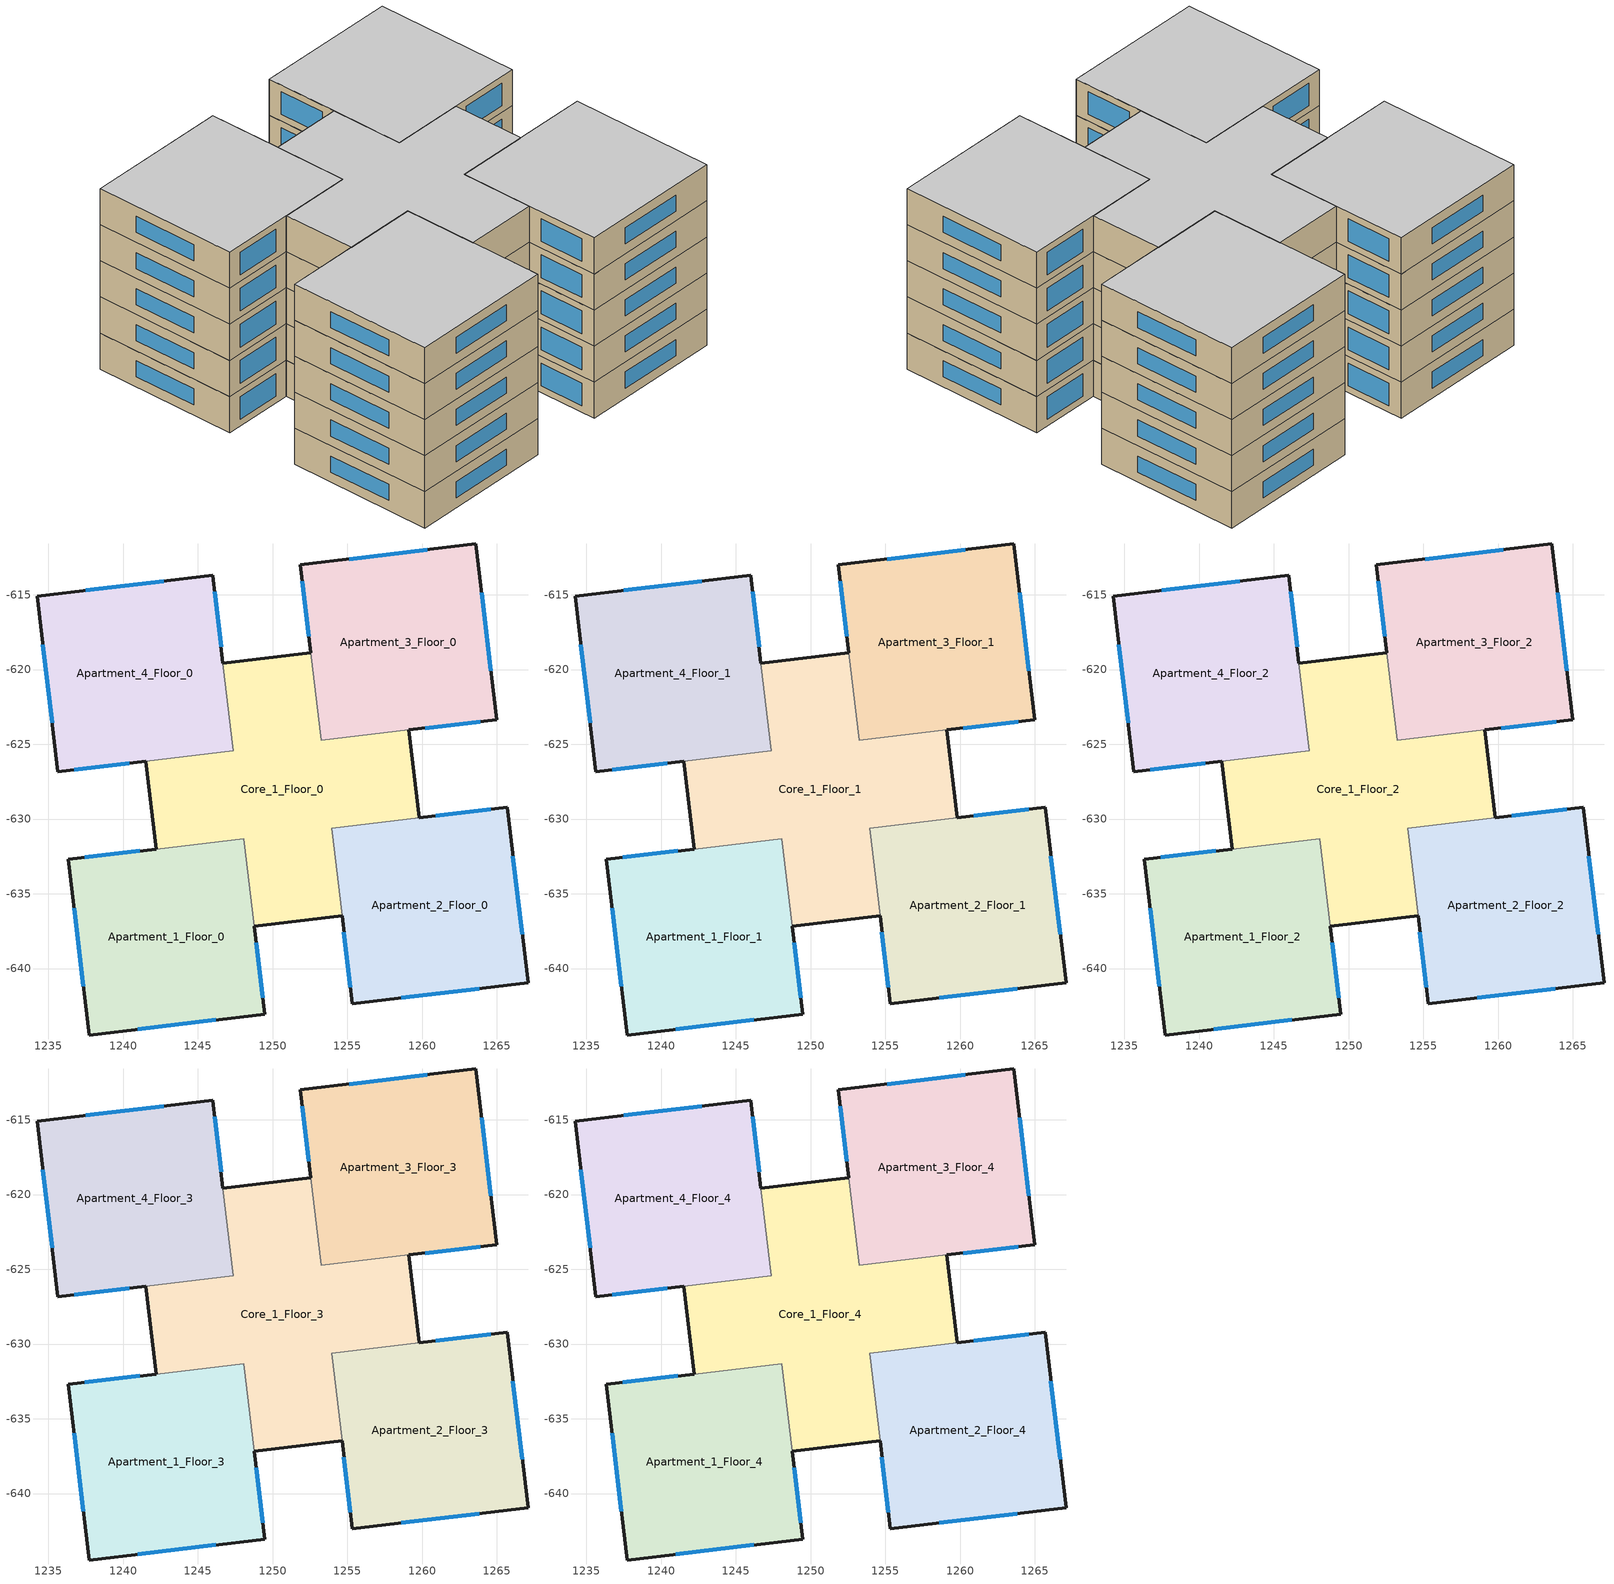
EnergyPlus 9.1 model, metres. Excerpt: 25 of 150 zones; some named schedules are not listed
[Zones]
Apartment_1_Floor_0
 floor ground (IS_FLOOR_A-5282): 1249.47,-643.05 1237.72,-644.45 1236.33,-632.7 1248.07,-631.31 z0
 wall outside (IS_WALL_ABD_5282_1_2_BLOCK): 1242.2,-632.01 1236.33,-632.7 1237.72,-644.45 1249.47,-643.05 1248.77,-637.18 z0:3
 wall to Core_1_Floor_0 (IS_INTERNALWALL_RESIDENTIAL+OFFICEREF): 1248.77,-637.18 1248.07,-631.31 1242.2,-632.01 z0:3
 window (IS_WIN_DGCL_ALUMIN_140X95_3.95_.65_.63): 1236.72,-635.97 1237.33,-641.18 / 1240.99,-644.06 1246.2,-643.44 z0.83:2.17; 1249.34,-641.96 1248.9,-638.27 / 1241.11,-632.14 1237.42,-632.57 z0.56:2.44
Apartment_2_Floor_0
 floor ground (IS_FLOOR_A-5282): 1267.08,-640.96 1255.34,-642.36 1253.94,-630.61 1265.69,-629.22 z0
 wall outside (IS_WALL_ABD_5282_1_2_BLOCK): 1254.64,-636.49 1255.34,-642.36 1267.08,-640.96 1265.69,-629.22 1259.82,-629.92 z0:3
 wall to Core_1_Floor_0 (IS_INTERNALWALL_RESIDENTIAL+OFFICEREF): 1259.82,-629.92 1253.94,-630.61 1254.64,-636.49 z0:3
 window (IS_WIN_DGCL_ALUMIN_140X95_3.95_.65_.63): 1254.77,-637.58 1255.21,-641.26 / 1264.6,-629.35 1260.91,-629.79 z0.56:2.44; 1258.6,-641.97 1263.82,-641.35 / 1266.69,-637.7 1266.08,-632.48 z0.83:2.17
Apartment_3_Floor_0
 floor ground (IS_FLOOR_A-5282): 1264.99,-623.35 1253.25,-624.74 1251.85,-613 1263.6,-611.6 z0
 wall outside (IS_WALL_ABD_5282_1_2_BLOCK): 1259.12,-624.04 1264.99,-623.35 1263.6,-611.6 1251.85,-613 1252.55,-618.87 z0:3
 wall to Core_1_Floor_0 (IS_INTERNALWALL_RESIDENTIAL+OFFICEREF): 1252.55,-618.87 1253.25,-624.74 1259.12,-624.04 z0:3
 window (IS_WIN_DGCL_ALUMIN_140X95_3.95_.65_.63): 1251.98,-614.09 1252.42,-617.78 / 1260.21,-623.91 1263.9,-623.48 z0.56:2.44; 1264.6,-620.08 1263.98,-614.87 / 1260.33,-611.99 1255.12,-612.61 z0.83:2.17
Apartment_4_Floor_0
 floor ground (IS_FLOOR_A-5282): 1247.38,-625.44 1235.63,-626.83 1234.24,-615.09 1245.98,-613.69 z0
 wall outside (IS_WALL_ABD_5282_1_2_BLOCK): 1246.68,-619.57 1245.98,-613.69 1234.24,-615.09 1235.63,-626.83 1241.5,-626.13 z0:3
 wall to Core_1_Floor_0 (IS_INTERNALWALL_RESIDENTIAL+OFFICEREF): 1241.5,-626.13 1247.38,-625.44 1246.68,-619.57 z0:3
 window (IS_WIN_DGCL_ALUMIN_140X95_3.95_.65_.63): 1234.63,-618.35 1235.24,-623.57 / 1242.72,-614.08 1237.5,-614.7 z0.83:2.17; 1236.72,-626.7 1240.41,-626.26 / 1246.55,-618.47 1246.11,-614.79 z0.56:2.44
Core_1_Floor_0
 floor ground (IS_FLOOR_A-5282): 1259.82,-629.92 1253.94,-630.61 1254.64,-636.49 1248.77,-637.18 1248.07,-631.31 1242.2,-632.01 1241.5,-626.13 1247.38,-625.44 1246.68,-619.57 1252.55,-618.87 1253.25,-624.74 1259.12,-624.04 z0
 wall outside (IS_WALL_ABD_5282_1_2_BLOCK): 1248.77,-637.18 1254.64,-636.49 / 1241.5,-626.13 1242.2,-632.01 / 1252.55,-618.87 1246.68,-619.57 / 1259.82,-629.92 1259.12,-624.04 z0:3
Apartment_1_Floor_1
 floor to Apartment_1_Floor_0 (IS_FLOOR_A-5282 Reversed): 1249.47,-643.05 1237.72,-644.45 1236.33,-632.7 1248.07,-631.31 z3
 wall outside (IS_WALL_ABD_5282_1_2_BLOCK): 1242.2,-632.01 1236.33,-632.7 1237.72,-644.45 1249.47,-643.05 1248.77,-637.18 z3:6
 wall to Core_1_Floor_1 (IS_INTERNALWALL_RESIDENTIAL+OFFICEREF): 1248.77,-637.18 1248.07,-631.31 1242.2,-632.01 z3:6
 window (IS_WIN_DGCL_ALUMIN_140X95_3.95_.65_.63): 1236.72,-635.97 1237.33,-641.18 / 1240.99,-644.06 1246.2,-643.44 z3.83:5.17; 1249.34,-641.96 1248.9,-638.27 / 1241.11,-632.14 1237.42,-632.57 z3.56:5.44
Apartment_2_Floor_1
 floor to Apartment_2_Floor_0 (IS_FLOOR_A-5282 Reversed): 1267.08,-640.96 1255.34,-642.36 1253.94,-630.61 1265.69,-629.22 z3
 wall outside (IS_WALL_ABD_5282_1_2_BLOCK): 1254.64,-636.49 1255.34,-642.36 1267.08,-640.96 1265.69,-629.22 1259.82,-629.92 z3:6
 wall to Core_1_Floor_1 (IS_INTERNALWALL_RESIDENTIAL+OFFICEREF): 1259.82,-629.92 1253.94,-630.61 1254.64,-636.49 z3:6
 window (IS_WIN_DGCL_ALUMIN_140X95_3.95_.65_.63): 1254.77,-637.58 1255.21,-641.26 / 1264.6,-629.35 1260.91,-629.79 z3.56:5.44; 1258.6,-641.97 1263.82,-641.35 / 1266.69,-637.7 1266.08,-632.48 z3.83:5.17
Apartment_3_Floor_1
 floor to Apartment_3_Floor_0 (IS_FLOOR_A-5282 Reversed): 1264.99,-623.35 1253.25,-624.74 1251.85,-613 1263.6,-611.6 z3
 wall outside (IS_WALL_ABD_5282_1_2_BLOCK): 1259.12,-624.04 1264.99,-623.35 1263.6,-611.6 1251.85,-613 1252.55,-618.87 z3:6
 wall to Core_1_Floor_1 (IS_INTERNALWALL_RESIDENTIAL+OFFICEREF): 1252.55,-618.87 1253.25,-624.74 1259.12,-624.04 z3:6
 window (IS_WIN_DGCL_ALUMIN_140X95_3.95_.65_.63): 1251.98,-614.09 1252.42,-617.78 / 1260.21,-623.91 1263.9,-623.48 z3.56:5.44; 1264.6,-620.08 1263.98,-614.87 / 1260.33,-611.99 1255.12,-612.61 z3.83:5.17
Apartment_4_Floor_1
 floor to Apartment_4_Floor_0 (IS_FLOOR_A-5282 Reversed): 1247.38,-625.44 1235.63,-626.83 1234.24,-615.09 1245.98,-613.69 z3
 wall outside (IS_WALL_ABD_5282_1_2_BLOCK): 1246.68,-619.57 1245.98,-613.69 1234.24,-615.09 1235.63,-626.83 1241.5,-626.13 z3:6
 wall to Core_1_Floor_1 (IS_INTERNALWALL_RESIDENTIAL+OFFICEREF): 1241.5,-626.13 1247.38,-625.44 1246.68,-619.57 z3:6
 window (IS_WIN_DGCL_ALUMIN_140X95_3.95_.65_.63): 1234.63,-618.35 1235.24,-623.57 / 1242.72,-614.08 1237.5,-614.7 z3.83:5.17; 1236.72,-626.7 1240.41,-626.26 / 1246.55,-618.47 1246.11,-614.79 z3.56:5.44
Core_1_Floor_1
 floor to Core_1_Floor_0 (IS_FLOOR_A-5282 Reversed): 1259.82,-629.92 1253.94,-630.61 1254.64,-636.49 1248.77,-637.18 1248.07,-631.31 1242.2,-632.01 1241.5,-626.13 1247.38,-625.44 1246.68,-619.57 1252.55,-618.87 1253.25,-624.74 1259.12,-624.04 z3
 wall outside (IS_WALL_ABD_5282_1_2_BLOCK): 1248.77,-637.18 1254.64,-636.49 / 1241.5,-626.13 1242.2,-632.01 / 1252.55,-618.87 1246.68,-619.57 / 1259.82,-629.92 1259.12,-624.04 z3:6
Apartment_1_Floor_2
 floor to Apartment_1_Floor_1 (IS_FLOOR_A-5282 Reversed): 1249.47,-643.05 1237.72,-644.45 1236.33,-632.7 1248.07,-631.31 z6
 wall outside (IS_WALL_ABD_5282_1_2_BLOCK): 1242.2,-632.01 1236.33,-632.7 1237.72,-644.45 1249.47,-643.05 1248.77,-637.18 z6:9
 wall to Core_1_Floor_2 (IS_INTERNALWALL_RESIDENTIAL+OFFICEREF): 1248.77,-637.18 1248.07,-631.31 1242.2,-632.01 z6:9
 window (IS_WIN_DGCL_ALUMIN_140X95_3.95_.65_.63): 1236.72,-635.97 1237.33,-641.18 / 1240.99,-644.06 1246.2,-643.44 z6.83:8.17; 1249.34,-641.96 1248.9,-638.27 / 1241.11,-632.14 1237.42,-632.57 z6.56:8.44
Apartment_2_Floor_2
 floor to Apartment_2_Floor_1 (IS_FLOOR_A-5282 Reversed): 1267.08,-640.96 1255.34,-642.36 1253.94,-630.61 1265.69,-629.22 z6
 wall outside (IS_WALL_ABD_5282_1_2_BLOCK): 1254.64,-636.49 1255.34,-642.36 1267.08,-640.96 1265.69,-629.22 1259.82,-629.92 z6:9
 wall to Core_1_Floor_2 (IS_INTERNALWALL_RESIDENTIAL+OFFICEREF): 1259.82,-629.92 1253.94,-630.61 1254.64,-636.49 z6:9
 window (IS_WIN_DGCL_ALUMIN_140X95_3.95_.65_.63): 1254.77,-637.58 1255.21,-641.26 / 1264.6,-629.35 1260.91,-629.79 z6.56:8.44; 1258.6,-641.97 1263.82,-641.35 / 1266.69,-637.7 1266.08,-632.48 z6.83:8.17
Apartment_3_Floor_2
 floor to Apartment_3_Floor_1 (IS_FLOOR_A-5282 Reversed): 1264.99,-623.35 1253.25,-624.74 1251.85,-613 1263.6,-611.6 z6
 wall outside (IS_WALL_ABD_5282_1_2_BLOCK): 1259.12,-624.04 1264.99,-623.35 1263.6,-611.6 1251.85,-613 1252.55,-618.87 z6:9
 wall to Core_1_Floor_2 (IS_INTERNALWALL_RESIDENTIAL+OFFICEREF): 1252.55,-618.87 1253.25,-624.74 1259.12,-624.04 z6:9
 window (IS_WIN_DGCL_ALUMIN_140X95_3.95_.65_.63): 1251.98,-614.09 1252.42,-617.78 / 1260.21,-623.91 1263.9,-623.48 z6.56:8.44; 1264.6,-620.08 1263.98,-614.87 / 1260.33,-611.99 1255.12,-612.61 z6.83:8.17
Apartment_4_Floor_2
 floor to Apartment_4_Floor_1 (IS_FLOOR_A-5282 Reversed): 1247.38,-625.44 1235.63,-626.83 1234.24,-615.09 1245.98,-613.69 z6
 wall outside (IS_WALL_ABD_5282_1_2_BLOCK): 1246.68,-619.57 1245.98,-613.69 1234.24,-615.09 1235.63,-626.83 1241.5,-626.13 z6:9
 wall to Core_1_Floor_2 (IS_INTERNALWALL_RESIDENTIAL+OFFICEREF): 1241.5,-626.13 1247.38,-625.44 1246.68,-619.57 z6:9
 window (IS_WIN_DGCL_ALUMIN_140X95_3.95_.65_.63): 1234.63,-618.35 1235.24,-623.57 / 1242.72,-614.08 1237.5,-614.7 z6.83:8.17; 1236.72,-626.7 1240.41,-626.26 / 1246.55,-618.47 1246.11,-614.79 z6.56:8.44
Core_1_Floor_2
 floor to Core_1_Floor_1 (IS_FLOOR_A-5282 Reversed): 1259.82,-629.92 1253.94,-630.61 1254.64,-636.49 1248.77,-637.18 1248.07,-631.31 1242.2,-632.01 1241.5,-626.13 1247.38,-625.44 1246.68,-619.57 1252.55,-618.87 1253.25,-624.74 1259.12,-624.04 z6
 wall outside (IS_WALL_ABD_5282_1_2_BLOCK): 1248.77,-637.18 1254.64,-636.49 / 1241.5,-626.13 1242.2,-632.01 / 1252.55,-618.87 1246.68,-619.57 / 1259.82,-629.92 1259.12,-624.04 z6:9
Apartment_1_Floor_3
 floor to Apartment_1_Floor_2 (IS_FLOOR_A-5282 Reversed): 1249.47,-643.05 1237.72,-644.45 1236.33,-632.7 1248.07,-631.31 z9
 wall outside (IS_WALL_ABD_5282_1_2_BLOCK): 1242.2,-632.01 1236.33,-632.7 1237.72,-644.45 1249.47,-643.05 1248.77,-637.18 z9:12
 wall to Core_1_Floor_3 (IS_INTERNALWALL_RESIDENTIAL+OFFICEREF): 1248.77,-637.18 1248.07,-631.31 1242.2,-632.01 z9:12
 window (IS_WIN_DGCL_ALUMIN_140X95_3.95_.65_.63): 1236.72,-635.97 1237.33,-641.18 / 1240.99,-644.06 1246.2,-643.44 z9.83:11.17; 1249.34,-641.96 1248.9,-638.27 / 1241.11,-632.14 1237.42,-632.57 z9.56:11.44
Apartment_2_Floor_3
 floor to Apartment_2_Floor_2 (IS_FLOOR_A-5282 Reversed): 1267.08,-640.96 1255.34,-642.36 1253.94,-630.61 1265.69,-629.22 z9
 wall outside (IS_WALL_ABD_5282_1_2_BLOCK): 1254.64,-636.49 1255.34,-642.36 1267.08,-640.96 1265.69,-629.22 1259.82,-629.92 z9:12
 wall to Core_1_Floor_3 (IS_INTERNALWALL_RESIDENTIAL+OFFICEREF): 1259.82,-629.92 1253.94,-630.61 1254.64,-636.49 z9:12
 window (IS_WIN_DGCL_ALUMIN_140X95_3.95_.65_.63): 1254.77,-637.58 1255.21,-641.26 / 1264.6,-629.35 1260.91,-629.79 z9.56:11.44; 1258.6,-641.97 1263.82,-641.35 / 1266.69,-637.7 1266.08,-632.48 z9.83:11.17
Apartment_3_Floor_3
 floor to Apartment_3_Floor_2 (IS_FLOOR_A-5282 Reversed): 1264.99,-623.35 1253.25,-624.74 1251.85,-613 1263.6,-611.6 z9
 wall outside (IS_WALL_ABD_5282_1_2_BLOCK): 1259.12,-624.04 1264.99,-623.35 1263.6,-611.6 1251.85,-613 1252.55,-618.87 z9:12
 wall to Core_1_Floor_3 (IS_INTERNALWALL_RESIDENTIAL+OFFICEREF): 1252.55,-618.87 1253.25,-624.74 1259.12,-624.04 z9:12
 window (IS_WIN_DGCL_ALUMIN_140X95_3.95_.65_.63): 1251.98,-614.09 1252.42,-617.78 / 1260.21,-623.91 1263.9,-623.48 z9.56:11.44; 1264.6,-620.08 1263.98,-614.87 / 1260.33,-611.99 1255.12,-612.61 z9.83:11.17
Apartment_4_Floor_3
 floor to Apartment_4_Floor_2 (IS_FLOOR_A-5282 Reversed): 1247.38,-625.44 1235.63,-626.83 1234.24,-615.09 1245.98,-613.69 z9
 wall outside (IS_WALL_ABD_5282_1_2_BLOCK): 1246.68,-619.57 1245.98,-613.69 1234.24,-615.09 1235.63,-626.83 1241.5,-626.13 z9:12
 wall to Core_1_Floor_3 (IS_INTERNALWALL_RESIDENTIAL+OFFICEREF): 1241.5,-626.13 1247.38,-625.44 1246.68,-619.57 z9:12
 window (IS_WIN_DGCL_ALUMIN_140X95_3.95_.65_.63): 1234.63,-618.35 1235.24,-623.57 / 1242.72,-614.08 1237.5,-614.7 z9.83:11.17; 1236.72,-626.7 1240.41,-626.26 / 1246.55,-618.47 1246.11,-614.79 z9.56:11.44
Core_1_Floor_3
 floor to Core_1_Floor_2 (IS_FLOOR_A-5282 Reversed): 1259.82,-629.92 1253.94,-630.61 1254.64,-636.49 1248.77,-637.18 1248.07,-631.31 1242.2,-632.01 1241.5,-626.13 1247.38,-625.44 1246.68,-619.57 1252.55,-618.87 1253.25,-624.74 1259.12,-624.04 z9
 wall outside (IS_WALL_ABD_5282_1_2_BLOCK): 1248.77,-637.18 1254.64,-636.49 / 1241.5,-626.13 1242.2,-632.01 / 1252.55,-618.87 1246.68,-619.57 / 1259.82,-629.92 1259.12,-624.04 z9:12
Apartment_1_Floor_4
 floor to Apartment_1_Floor_3 (IS_FLOOR_A-5282 Reversed): 1249.47,-643.05 1237.72,-644.45 1236.33,-632.7 1248.07,-631.31 z12
 wall outside (IS_WALL_ABD_5282_1_2_BLOCK): 1242.2,-632.01 1236.33,-632.7 1237.72,-644.45 1249.47,-643.05 1248.77,-637.18 z12:15
 wall to Core_1_Floor_4 (IS_INTERNALWALL_RESIDENTIAL+OFFICEREF): 1248.77,-637.18 1248.07,-631.31 1242.2,-632.01 z12:15
 window (IS_WIN_DGCL_ALUMIN_140X95_3.95_.65_.63): 1236.72,-635.97 1237.33,-641.18 / 1240.99,-644.06 1246.2,-643.44 z12.83:14.17; 1249.34,-641.96 1248.9,-638.27 / 1241.11,-632.14 1237.42,-632.57 z12.56:14.44
 ceiling to Apartment_1_Floor_5 (IS_FLOOR_A-5282): 1236.33,-632.7 1237.72,-644.45 1249.47,-643.05 1248.07,-631.31 z15
Apartment_2_Floor_4
 floor to Apartment_2_Floor_3 (IS_FLOOR_A-5282 Reversed): 1267.08,-640.96 1255.34,-642.36 1253.94,-630.61 1265.69,-629.22 z12
 wall outside (IS_WALL_ABD_5282_1_2_BLOCK): 1254.64,-636.49 1255.34,-642.36 1267.08,-640.96 1265.69,-629.22 1259.82,-629.92 z12:15
 wall to Core_1_Floor_4 (IS_INTERNALWALL_RESIDENTIAL+OFFICEREF): 1259.82,-629.92 1253.94,-630.61 1254.64,-636.49 z12:15
 window (IS_WIN_DGCL_ALUMIN_140X95_3.95_.65_.63): 1254.77,-637.58 1255.21,-641.26 / 1264.6,-629.35 1260.91,-629.79 z12.56:14.44; 1258.6,-641.97 1263.82,-641.35 / 1266.69,-637.7 1266.08,-632.48 z12.83:14.17
 ceiling to Apartment_2_Floor_5 (IS_FLOOR_A-5282): 1253.94,-630.61 1255.34,-642.36 1267.08,-640.96 1265.69,-629.22 z15
Apartment_3_Floor_4
 floor to Apartment_3_Floor_3 (IS_FLOOR_A-5282 Reversed): 1264.99,-623.35 1253.25,-624.74 1251.85,-613 1263.6,-611.6 z12
 wall outside (IS_WALL_ABD_5282_1_2_BLOCK): 1259.12,-624.04 1264.99,-623.35 1263.6,-611.6 1251.85,-613 1252.55,-618.87 z12:15
 wall to Core_1_Floor_4 (IS_INTERNALWALL_RESIDENTIAL+OFFICEREF): 1252.55,-618.87 1253.25,-624.74 1259.12,-624.04 z12:15
 window (IS_WIN_DGCL_ALUMIN_140X95_3.95_.65_.63): 1251.98,-614.09 1252.42,-617.78 / 1260.21,-623.91 1263.9,-623.48 z12.56:14.44; 1264.6,-620.08 1263.98,-614.87 / 1260.33,-611.99 1255.12,-612.61 z12.83:14.17
 ceiling to Apartment_3_Floor_5 (IS_FLOOR_A-5282): 1251.85,-613 1253.25,-624.74 1264.99,-623.35 1263.6,-611.6 z15
Apartment_4_Floor_4
 floor to Apartment_4_Floor_3 (IS_FLOOR_A-5282 Reversed): 1247.38,-625.44 1235.63,-626.83 1234.24,-615.09 1245.98,-613.69 z12
 wall outside (IS_WALL_ABD_5282_1_2_BLOCK): 1246.68,-619.57 1245.98,-613.69 1234.24,-615.09 1235.63,-626.83 1241.5,-626.13 z12:15
 wall to Core_1_Floor_4 (IS_INTERNALWALL_RESIDENTIAL+OFFICEREF): 1241.5,-626.13 1247.38,-625.44 1246.68,-619.57 z12:15
 window (IS_WIN_DGCL_ALUMIN_140X95_3.95_.65_.63): 1234.63,-618.35 1235.24,-623.57 / 1242.72,-614.08 1237.5,-614.7 z12.83:14.17; 1236.72,-626.7 1240.41,-626.26 / 1246.55,-618.47 1246.11,-614.79 z12.56:14.44
 ceiling to Apartment_4_Floor_5 (IS_FLOOR_A-5282): 1234.24,-615.09 1235.63,-626.83 1247.38,-625.44 1245.98,-613.69 z15
Core_1_Floor_4
 floor to Core_1_Floor_3 (IS_FLOOR_A-5282 Reversed): 1259.82,-629.92 1253.94,-630.61 1254.64,-636.49 1248.77,-637.18 1248.07,-631.31 1242.2,-632.01 1241.5,-626.13 1247.38,-625.44 1246.68,-619.57 1252.55,-618.87 1253.25,-624.74 1259.12,-624.04 z12
 wall outside (IS_WALL_ABD_5282_1_2_BLOCK): 1248.77,-637.18 1254.64,-636.49 / 1241.5,-626.13 1242.2,-632.01 / 1252.55,-618.87 1246.68,-619.57 / 1259.82,-629.92 1259.12,-624.04 z12:15
 ceiling to Core_1_Floor_5 (IS_FLOOR_A-5282): 1246.68,-619.57 1247.38,-625.44 1241.5,-626.13 1242.2,-632.01 1248.07,-631.31 1248.77,-637.18 1254.64,-636.49 1253.94,-630.61 1259.82,-629.92 1259.12,-624.04 1253.25,-624.74 1252.55,-618.87 z15
[Building]
Building 1: North Axis {deg}=0; Terrain=City; Solar Distribution=FullExterior; Maximum Number of Warmup Days=25; Minimum Number of Warmup Days=6
[Site:Location]
Tel Aviv-Bet Dagan	ISR: Latitude {deg}=32; Longitude {deg}=34.82; Time Zone {hr}=2; Elevation {m}=35
[SizingPeriod:DesignDay] Month=8; Day of Month=21; Day Type=SummerDesignDay; Daily Dry-Bulb Temperature Range {deltaC}=11.03; Dry-Bulb Temperature Range Modifier Type=DefaultMultipliers; Barometric Pressure {Pa}=100942; Wind Speed {m/s}=5.1; Wind Direction {deg}=259; Rain Indicator=No; Snow Indicator=No; Daylight Saving Time Indicator=No; Solar Model Indicator=ASHRAEClearSky; Sky Clearness=1.2
Name | Maximum Dry-Bulb Temperature {C} | Humidity Condition Type | Wetbulb or DewPoint at Maximum Dry-Bulb {C} | Enthalpy at Maximum Dry-Bulb {J/kg}
Ann Clg .4% Condns DB=>MWB | 33.5 | Wetbulb | 18.92
Ann Clg .4% Condns DP=>MDB | 24.5 | Dewpoint | 23.6
Ann Clg .4% Condns Enth=>MDB | 27.5 | Enthalpy |  | 75935
Ann Clg .4% Condns WB=>MDB | 32.8 | Wetbulb | 25.028
[Material] Roughness=MediumRough; Thermal Absorptance=0.9; Visible Absorptance=0.7
Name | Thickness {m} | Conductivity {W/m-K} | Density {kg/m3} | Specific Heat {J/kg-K} | Solar Absorptance
IS_CB1-13-23x50x25-095 | 0.23 | 0.25 | 825 | 970 | 0.44
IS_CB42-4-10x50x20-020 | 0.1 | 0.55 | 893 | 970 | 0.44
IS_Cement Mortar | 0.025 | 1.4 | 2000 | 900 | 0.4
IS_Light Concrete w/light Coarse Aggregate w/Non Quartz Sand-1600 | 0.05 | 1 | 1600 | 970 | 0.44
IS_Lime-Cement Mortar | 0.02 | 0.87 | 1800 | 860 | 0.4
IS_Marble | 0.04 | 3.5 | 2800 | 900 | 0.76
IS_Regular Concrete w/regular aggregate and w/Quartz sand_14cm | 0.14 | 2.1 | 2400 | 970 | 0.44
IS_Rigid-Polystyrene-Foam-made-from-granular-material-3cm | 0.03 | 0.04 | 20 | 1300 | 0.44
IS_Rigid-Polystyrene-Foam-made-from-granular-material-4cm | 0.04 | 0.04 | 20 | 1300 | 0.44
IS_Sand | 0.1 | 1.4 | 1600 | 830 | 0.44
[WindowMaterial:Blind] Slat Orientation=Horizontal; Slat Width {m}=0.025; Slat Separation {m}=0.018; Slat Thickness {m}=0.00025; Slat Angle {deg}=89.1; Slat Conductivity {W/m-K}=0.1; Slat Beam Solar Transmittance=0.2; Front Side Slat Beam Solar Reflectance=0.2; Back Side Slat Beam Solar Reflectance=0.2; Slat Diffuse Solar Transmittance=0.2; Front Side Slat Diffuse Solar Reflectance=0.2; Back Side Slat Diffuse Solar Reflectance=0.2; Slat Beam Visible Transmittance=0.2; Front Side Slat Beam Visible Reflectance=0.2; Back Side Slat Beam Visible Reflectance=0.2; Slat Diffuse Visible Transmittance=0.2; Front Side Slat Diffuse Visible Reflectance=0.2; Back Side Slat Diffuse Visible Reflectance=0.2; Slat Infrared Hemispherical Transmittance=0; Front Side Slat Infrared Hemispherical Emissivity=0.9; Back Side Slat Infrared Hemispherical Emissivity=0.9; Blind to Glass Distance {m}=0.0624985; Blind Top Opening Multiplier=1; Blind Bottom Opening Multiplier=1; Blind Left Side Opening Multiplier=1; Blind Right Side Opening Multiplier=1; Minimum Slat Angle {deg}=0; Maximum Slat Angle {deg}=180
IS_BLIND-Horizontal-0.025-0.018-89.0999985212-0.062498457901; IS_BLIND-Horizontal-0.025-0.018-89.0999987926-0.0624984579019; IS_BLIND-Horizontal-0.025-0.018-89.0999991462-0.0624984579031; IS_BLIND-Horizontal-0.025-0.018-89.1-0.062498457906; IS_BLIND-Horizontal-0.025-0.018-89.1000008538-0.0624984579089; IS_BLIND-Horizontal-0.025-0.018-89.1000012074-0.0624984579102
[WindowMaterial:SimpleGlazingSystem]
ISw_DgCl_Alumin_140x95_3.95_.65_.63: U-Factor {W/m2-K}=3.95; Solar Heat Gain Coefficient=0.65; Visible Transmittance=0.63
[Construction]
IS_FLOOR_A-5282: IS_Cement Mortar, IS_Regular Concrete w/regular aggregate and w/Quartz sand_14cm, IS_Rigid-Polystyrene-Foam-made-from-granular-material-4cm, IS_Light Concrete w/light Coarse Aggregate w/Non Quartz Sand-1600, IS_Sand, IS_Cement Mortar, IS_Marble
IS_FLOOR_A-5282 Reversed: IS_Marble, IS_Cement Mortar, IS_Sand, IS_Light Concrete w/light Coarse Aggregate w/Non Quartz Sand-1600, IS_Rigid-Polystyrene-Foam-made-from-granular-material-4cm, IS_Regular Concrete w/regular aggregate and w/Quartz sand_14cm, IS_Cement Mortar
IS_INTERNALWALL_RESIDENTIAL+OFFICEREF: IS_Lime-Cement Mortar, IS_CB42-4-10x50x20-020, IS_Cement Mortar
IS_WALL_ABD_5282_1_2_BLOCK: IS_Cement Mortar, IS_Rigid-Polystyrene-Foam-made-from-granular-material-3cm, IS_CB1-13-23x50x25-095, IS_Lime-Cement Mortar
IS_WIN_DGCL_ALUMIN_140X95_3.95_.65_.63: ISw_DgCl_Alumin_140x95_3.95_.65_.63
[Zone]
Apartment_1_Floor_0; Apartment_1_Floor_1; Apartment_1_Floor_2; Apartment_1_Floor_3; Apartment_1_Floor_4; Apartment_2_Floor_0; Apartment_2_Floor_1; Apartment_2_Floor_2; Apartment_2_Floor_3; Apartment_2_Floor_4; Apartment_3_Floor_0; Apartment_3_Floor_1; Apartment_3_Floor_2; Apartment_3_Floor_3; Apartment_3_Floor_4; Apartment_4_Floor_0; Apartment_4_Floor_1; Apartment_4_Floor_2; Apartment_4_Floor_3; Apartment_4_Floor_4; Core_1_Floor_0; Core_1_Floor_1; Core_1_Floor_2; Core_1_Floor_3; Core_1_Floor_4
[InternalMass] Construction=IS_INTERNALWALL_RESIDENTIAL+OFFICEREF; Surface Area {m2}=243.354
Name | Zone
Apartment_1_Floor_0-Interior walls | Apartment_1_Floor_0
Apartment_1_Floor_1-Interior walls | Apartment_1_Floor_1
Apartment_1_Floor_2-Interior walls | Apartment_1_Floor_2
Apartment_1_Floor_3-Interior walls | Apartment_1_Floor_3
Apartment_1_Floor_4-Interior walls | Apartment_1_Floor_4
Apartment_2_Floor_0-Interior walls | Apartment_2_Floor_0
Apartment_2_Floor_1-Interior walls | Apartment_2_Floor_1
Apartment_2_Floor_2-Interior walls | Apartment_2_Floor_2
Apartment_2_Floor_3-Interior walls | Apartment_2_Floor_3
Apartment_2_Floor_4-Interior walls | Apartment_2_Floor_4
Apartment_3_Floor_0-Interior walls | Apartment_3_Floor_0
Apartment_3_Floor_1-Interior walls | Apartment_3_Floor_1
Apartment_3_Floor_2-Interior walls | Apartment_3_Floor_2
Apartment_3_Floor_3-Interior walls | Apartment_3_Floor_3
Apartment_3_Floor_4-Interior walls | Apartment_3_Floor_4
Apartment_4_Floor_0-Interior walls | Apartment_4_Floor_0
Apartment_4_Floor_1-Interior walls | Apartment_4_Floor_1
Apartment_4_Floor_2-Interior walls | Apartment_4_Floor_2
Apartment_4_Floor_3-Interior walls | Apartment_4_Floor_3
Apartment_4_Floor_4-Interior walls | Apartment_4_Floor_4
[Daylighting:Controls] Lighting Control Type=Continuous; Glare Calculation Azimuth Angle of View Direction Clockwise from Zone y-Axis {deg}=0; Maximum Allowable Discomfort Glare Index=22; Fraction of Zone Controlled by Reference Point 1=1; Illuminance Setpoint at Reference Point 1 {lux}=500
Name | Zone | Glare Calculation Daylighting Reference Point | Daylighting Reference Point Name 1
Apartment_1_Floor_0 DaylightingControls | Apartment_1_Floor_0 | Daylighting Control 1 | Daylighting Control 1
Apartment_1_Floor_1 DaylightingControls | Apartment_1_Floor_1 | Daylighting Control 5 | Daylighting Control 5
Apartment_1_Floor_2 DaylightingControls | Apartment_1_Floor_2 | Daylighting Control 6 | Daylighting Control 6
Apartment_1_Floor_3 DaylightingControls | Apartment_1_Floor_3 | Daylighting Control 7 | Daylighting Control 7
Apartment_1_Floor_4 DaylightingControls | Apartment_1_Floor_4 | Daylighting Control 8 | Daylighting Control 8
Apartment_2_Floor_0 DaylightingControls | Apartment_2_Floor_0 | Daylighting Control 2 | Daylighting Control 2
Apartment_2_Floor_1 DaylightingControls | Apartment_2_Floor_1 | Daylighting Control 34 | Daylighting Control 34
Apartment_2_Floor_2 DaylightingControls | Apartment_2_Floor_2 | Daylighting Control 35 | Daylighting Control 35
Apartment_2_Floor_3 DaylightingControls | Apartment_2_Floor_3 | Daylighting Control 36 | Daylighting Control 36
Apartment_2_Floor_4 DaylightingControls | Apartment_2_Floor_4 | Daylighting Control 37 | Daylighting Control 37
Apartment_3_Floor_0 DaylightingControls | Apartment_3_Floor_0 | Daylighting Control 3 | Daylighting Control 3
Apartment_3_Floor_1 DaylightingControls | Apartment_3_Floor_1 | Daylighting Control 63 | Daylighting Control 63
Apartment_3_Floor_2 DaylightingControls | Apartment_3_Floor_2 | Daylighting Control 64 | Daylighting Control 64
Apartment_3_Floor_3 DaylightingControls | Apartment_3_Floor_3 | Daylighting Control 65 | Daylighting Control 65
Apartment_3_Floor_4 DaylightingControls | Apartment_3_Floor_4 | Daylighting Control 66 | Daylighting Control 66
Apartment_4_Floor_0 DaylightingControls | Apartment_4_Floor_0 | Daylighting Control 4 | Daylighting Control 4
Apartment_4_Floor_1 DaylightingControls | Apartment_4_Floor_1 | Daylighting Control 92 | Daylighting Control 92
Apartment_4_Floor_2 DaylightingControls | Apartment_4_Floor_2 | Daylighting Control 93 | Daylighting Control 93
Apartment_4_Floor_3 DaylightingControls | Apartment_4_Floor_3 | Daylighting Control 94 | Daylighting Control 94
Apartment_4_Floor_4 DaylightingControls | Apartment_4_Floor_4 | Daylighting Control 95 | Daylighting Control 95
[ZoneControl:Thermostat] Control Object Type 1=ThermostatSetpoint:DualSetpoint
Name | Zone or ZoneList | Control Type Schedule | Control Name 1
Apartment_1_Floor_0 Thermostat | Apartment_1_Floor_0 | Apartment_1_Floor_0 Thermostat Schedule | dualSetPtThermostatApartment_1_Floor_0
Apartment_1_Floor_1 Thermostat | Apartment_1_Floor_1 | Apartment_1_Floor_1 Thermostat Schedule | dualSetPtThermostatApartment_1_Floor_1
Apartment_1_Floor_2 Thermostat | Apartment_1_Floor_2 | Apartment_1_Floor_2 Thermostat Schedule | dualSetPtThermostatApartment_1_Floor_2
Apartment_1_Floor_3 Thermostat | Apartment_1_Floor_3 | Apartment_1_Floor_3 Thermostat Schedule | dualSetPtThermostatApartment_1_Floor_3
Apartment_1_Floor_4 Thermostat | Apartment_1_Floor_4 | Apartment_1_Floor_4 Thermostat Schedule | dualSetPtThermostatApartment_1_Floor_4
Apartment_2_Floor_0 Thermostat | Apartment_2_Floor_0 | Apartment_2_Floor_0 Thermostat Schedule | dualSetPtThermostatApartment_2_Floor_0
Apartment_2_Floor_1 Thermostat | Apartment_2_Floor_1 | Apartment_2_Floor_1 Thermostat Schedule | dualSetPtThermostatApartment_2_Floor_1
Apartment_2_Floor_2 Thermostat | Apartment_2_Floor_2 | Apartment_2_Floor_2 Thermostat Schedule | dualSetPtThermostatApartment_2_Floor_2
Apartment_2_Floor_3 Thermostat | Apartment_2_Floor_3 | Apartment_2_Floor_3 Thermostat Schedule | dualSetPtThermostatApartment_2_Floor_3
Apartment_2_Floor_4 Thermostat | Apartment_2_Floor_4 | Apartment_2_Floor_4 Thermostat Schedule | dualSetPtThermostatApartment_2_Floor_4
Apartment_3_Floor_0 Thermostat | Apartment_3_Floor_0 | Apartment_3_Floor_0 Thermostat Schedule | dualSetPtThermostatApartment_3_Floor_0
Apartment_3_Floor_1 Thermostat | Apartment_3_Floor_1 | Apartment_3_Floor_1 Thermostat Schedule | dualSetPtThermostatApartment_3_Floor_1
Apartment_3_Floor_2 Thermostat | Apartment_3_Floor_2 | Apartment_3_Floor_2 Thermostat Schedule | dualSetPtThermostatApartment_3_Floor_2
Apartment_3_Floor_3 Thermostat | Apartment_3_Floor_3 | Apartment_3_Floor_3 Thermostat Schedule | dualSetPtThermostatApartment_3_Floor_3
Apartment_3_Floor_4 Thermostat | Apartment_3_Floor_4 | Apartment_3_Floor_4 Thermostat Schedule | dualSetPtThermostatApartment_3_Floor_4
Apartment_4_Floor_0 Thermostat | Apartment_4_Floor_0 | Apartment_4_Floor_0 Thermostat Schedule | dualSetPtThermostatApartment_4_Floor_0
Apartment_4_Floor_1 Thermostat | Apartment_4_Floor_1 | Apartment_4_Floor_1 Thermostat Schedule | dualSetPtThermostatApartment_4_Floor_1
Apartment_4_Floor_2 Thermostat | Apartment_4_Floor_2 | Apartment_4_Floor_2 Thermostat Schedule | dualSetPtThermostatApartment_4_Floor_2
Apartment_4_Floor_3 Thermostat | Apartment_4_Floor_3 | Apartment_4_Floor_3 Thermostat Schedule | dualSetPtThermostatApartment_4_Floor_3
Apartment_4_Floor_4 Thermostat | Apartment_4_Floor_4 | Apartment_4_Floor_4 Thermostat Schedule | dualSetPtThermostatApartment_4_Floor_4
[ThermostatSetpoint:DualSetpoint] Heating Setpoint Temperature Schedule=IS_RES_HEATING_SETPOINT; Cooling Setpoint Temperature Schedule=IS_RES_COOLING_SETPOINT
dualSetPtThermostatApartment_1_Floor_0; dualSetPtThermostatApartment_1_Floor_1; dualSetPtThermostatApartment_1_Floor_2; dualSetPtThermostatApartment_1_Floor_3; dualSetPtThermostatApartment_1_Floor_4; dualSetPtThermostatApartment_2_Floor_0; dualSetPtThermostatApartment_2_Floor_1; dualSetPtThermostatApartment_2_Floor_2; dualSetPtThermostatApartment_2_Floor_3; dualSetPtThermostatApartment_2_Floor_4; dualSetPtThermostatApartment_3_Floor_0; dualSetPtThermostatApartment_3_Floor_1; dualSetPtThermostatApartment_3_Floor_2; dualSetPtThermostatApartment_3_Floor_3; dualSetPtThermostatApartment_3_Floor_4; dualSetPtThermostatApartment_4_Floor_0; dualSetPtThermostatApartment_4_Floor_1; dualSetPtThermostatApartment_4_Floor_2; dualSetPtThermostatApartment_4_Floor_3; dualSetPtThermostatApartment_4_Floor_4
[DesignSpecification:OutdoorAir]
Apartment_1_Floor_0_DSOA: Outdoor Air Method=Sum; Outdoor Air Flow per Person {m3/s-person}=0.0023595; Outdoor Air Flow per Zone Floor Area {m3/s-m2}=0.000304801; Outdoor Air Flow per Zone {m3/s}=0; Outdoor Air Flow Air Changes per Hour {1/hr}=0
[Zone equipment]
Apartment_1_Floor_0: Apartment_1_Floor_0 IDEAL LOADS AIR SYSTEM
Apartment_1_Floor_1: Apartment_1_Floor_1 IDEAL LOADS AIR SYSTEM
Apartment_1_Floor_2: Apartment_1_Floor_2 IDEAL LOADS AIR SYSTEM
Apartment_1_Floor_3: Apartment_1_Floor_3 IDEAL LOADS AIR SYSTEM
Apartment_1_Floor_4: Apartment_1_Floor_4 IDEAL LOADS AIR SYSTEM
Apartment_2_Floor_0: Apartment_2_Floor_0 IDEAL LOADS AIR SYSTEM
Apartment_2_Floor_1: Apartment_2_Floor_1 IDEAL LOADS AIR SYSTEM
Apartment_2_Floor_2: Apartment_2_Floor_2 IDEAL LOADS AIR SYSTEM
Apartment_2_Floor_3: Apartment_2_Floor_3 IDEAL LOADS AIR SYSTEM
Apartment_2_Floor_4: Apartment_2_Floor_4 IDEAL LOADS AIR SYSTEM
Apartment_3_Floor_0: Apartment_3_Floor_0 IDEAL LOADS AIR SYSTEM
Apartment_3_Floor_1: Apartment_3_Floor_1 IDEAL LOADS AIR SYSTEM
Apartment_3_Floor_2: Apartment_3_Floor_2 IDEAL LOADS AIR SYSTEM
Apartment_3_Floor_3: Apartment_3_Floor_3 IDEAL LOADS AIR SYSTEM
Apartment_3_Floor_4: Apartment_3_Floor_4 IDEAL LOADS AIR SYSTEM
Apartment_4_Floor_0: Apartment_4_Floor_0 IDEAL LOADS AIR SYSTEM
Apartment_4_Floor_1: Apartment_4_Floor_1 IDEAL LOADS AIR SYSTEM
Apartment_4_Floor_2: Apartment_4_Floor_2 IDEAL LOADS AIR SYSTEM
Apartment_4_Floor_3: Apartment_4_Floor_3 IDEAL LOADS AIR SYSTEM
Apartment_4_Floor_4: Apartment_4_Floor_4 IDEAL LOADS AIR SYSTEM
[Sizing:Zone] Zone Cooling Design Supply Air Temperature Input Method=SupplyAirTemperature; Zone Cooling Design Supply Air Temperature {C}=14; Zone Cooling Design Supply Air Temperature Difference {deltaC}=11.11; Zone Heating Design Supply Air Temperature Input Method=SupplyAirTemperature; Zone Heating Design Supply Air Temperature {C}=40; Zone Heating Design Supply Air Temperature Difference {deltaC}=11.11; Zone Cooling Design Supply Air Humidity Ratio {kgWater/kgDryAir}=0.0085; Zone Heating Design Supply Air Humidity Ratio {kgWater/kgDryAir}=0.008; Design Specification Outdoor Air Object=Apartment_1_Floor_0_DSOA; Cooling Design Air Flow Method=DesignDay; Cooling Design Air Flow Rate {m3/s}=0; Cooling Minimum Air Flow per Zone Floor Area {m3/s-m2}=0.000762; Cooling Minimum Air Flow {m3/s}=0; Cooling Minimum Air Flow Fraction=0; Heating Design Air Flow Method=DesignDay; Heating Design Air Flow Rate {m3/s}=0; Heating Maximum Air Flow per Zone Floor Area {m3/s-m2}=0.002032; Heating Maximum Air Flow {m3/s}=0.141576; Heating Maximum Air Flow Fraction=0.3; Account for Dedicated Outdoor Air System=No
Name | Design Specification Zone Air Distribution Object
Apartment_1_Floor_0 | Apartment_1_Floor_0 Design Spec Zone Air Dist
Apartment_1_Floor_1 | Apartment_1_Floor_1 Design Spec Zone Air Dist
Apartment_1_Floor_2 | Apartment_1_Floor_2 Design Spec Zone Air Dist
Apartment_1_Floor_3 | Apartment_1_Floor_3 Design Spec Zone Air Dist
Apartment_1_Floor_4 | Apartment_1_Floor_4 Design Spec Zone Air Dist
Apartment_2_Floor_0 | Apartment_2_Floor_0 Design Spec Zone Air Dist
Apartment_2_Floor_1 | Apartment_2_Floor_1 Design Spec Zone Air Dist
Apartment_2_Floor_2 | Apartment_2_Floor_2 Design Spec Zone Air Dist
Apartment_2_Floor_3 | Apartment_2_Floor_3 Design Spec Zone Air Dist
Apartment_2_Floor_4 | Apartment_2_Floor_4 Design Spec Zone Air Dist
Apartment_3_Floor_0 | Apartment_3_Floor_0 Design Spec Zone Air Dist
Apartment_3_Floor_1 | Apartment_3_Floor_1 Design Spec Zone Air Dist
Apartment_3_Floor_2 | Apartment_3_Floor_2 Design Spec Zone Air Dist
Apartment_3_Floor_3 | Apartment_3_Floor_3 Design Spec Zone Air Dist
Apartment_3_Floor_4 | Apartment_3_Floor_4 Design Spec Zone Air Dist
Apartment_4_Floor_0 | Apartment_4_Floor_0 Design Spec Zone Air Dist
Apartment_4_Floor_1 | Apartment_4_Floor_1 Design Spec Zone Air Dist
Apartment_4_Floor_2 | Apartment_4_Floor_2 Design Spec Zone Air Dist
Apartment_4_Floor_3 | Apartment_4_Floor_3 Design Spec Zone Air Dist
Apartment_4_Floor_4 | Apartment_4_Floor_4 Design Spec Zone Air Dist
[DesignSpecification:ZoneAirDistribution] Zone Air Distribution Effectiveness in Cooling Mode=1; Zone Air Distribution Effectiveness in Heating Mode=1
Apartment_1_Floor_0 Design Spec Zone Air Dist; Apartment_1_Floor_1 Design Spec Zone Air Dist; Apartment_1_Floor_2 Design Spec Zone Air Dist; Apartment_1_Floor_3 Design Spec Zone Air Dist; Apartment_1_Floor_4 Design Spec Zone Air Dist; Apartment_2_Floor_0 Design Spec Zone Air Dist; Apartment_2_Floor_1 Design Spec Zone Air Dist; Apartment_2_Floor_2 Design Spec Zone Air Dist; Apartment_2_Floor_3 Design Spec Zone Air Dist; Apartment_2_Floor_4 Design Spec Zone Air Dist; Apartment_3_Floor_0 Design Spec Zone Air Dist; Apartment_3_Floor_1 Design Spec Zone Air Dist; Apartment_3_Floor_2 Design Spec Zone Air Dist; Apartment_3_Floor_3 Design Spec Zone Air Dist; Apartment_3_Floor_4 Design Spec Zone Air Dist; Apartment_4_Floor_0 Design Spec Zone Air Dist; Apartment_4_Floor_1 Design Spec Zone Air Dist; Apartment_4_Floor_2 Design Spec Zone Air Dist; Apartment_4_Floor_3 Design Spec Zone Air Dist; Apartment_4_Floor_4 Design Spec Zone Air Dist
[WindowShadingControl] Shading Type=ExteriorBlind; Shading Control Type=OnIfScheduleAllows; Schedule=IS_RES_BLINDS; Shading Control Is Scheduled=Yes; Glare Control Is Active=No; Multiple Surface Control Type=Group
Name | Zone | Shading Device Material | Fenestration Surface Name 1 | Fenestration Surface Name 2 | Fenestration Surface Name 3 | Fenestration Surface Name 4
Shading Control 1 | Apartment_1_Floor_0 | IS_BLIND-Horizontal-0.025-0.018-89.1-0.062498457906 | Apartment_1_Floor_0_Srf_3_glz_0_dc965895c40348d5987d | Apartment_1_Floor_0_Srf_4_glz_0_fe7c2e7f2dd143929f97 | Apartment_1_Floor_0_Srf_5_glz_0_ec486d815efe481b90be | Apartment_1_Floor_0_Srf_2_glz_0_e9dd4fb0918b411ba983
Shading Control 10 | Apartment_1_Floor_2 | IS_BLIND-Horizontal-0.025-0.018-89.1000008538-0.0624984579089 | Apartment_1_Floor_2_Srf_2_glz_0_b20c0dda526d4601be7e | Apartment_1_Floor_2_Srf_4_glz_0_f84a38d4685d4bdcb37c
Shading Control 11 | Apartment_1_Floor_2 | IS_BLIND-Horizontal-0.025-0.018-89.1-0.062498457906 | Apartment_1_Floor_2_Srf_5_glz_0_9114b547ffe3490fb7c4 | Apartment_1_Floor_2_Srf_3_glz_0_9cd192261542428f9a71
Shading Control 12 | Apartment_1_Floor_3 | IS_BLIND-Horizontal-0.025-0.018-89.1000012074-0.0624984579102 | Apartment_1_Floor_3_Srf_2_glz_0_f6aa68a1ea7a423698eb
Shading Control 13 | Apartment_1_Floor_3 | IS_BLIND-Horizontal-0.025-0.018-89.1-0.062498457906 | Apartment_1_Floor_3_Srf_3_glz_0_f00746f9b8fc487e9375
Shading Control 14 | Apartment_1_Floor_3 | IS_BLIND-Horizontal-0.025-0.018-89.0999991462-0.0624984579031 | Apartment_1_Floor_3_Srf_4_glz_0_f6148f82192f4e5297fb | Apartment_1_Floor_3_Srf_5_glz_0_d730437671904907902f
Shading Control 140 | Apartment_3_Floor_1 | IS_BLIND-Horizontal-0.025-0.018-89.0999991462-0.0624984579031 | Apartment_3_Floor_1_Srf_2_glz_0_6102f59d8e644678a046 | Apartment_3_Floor_1_Srf_5_glz_0_c99ef592207944d7b0a9
Shading Control 141 | Apartment_3_Floor_1 | IS_BLIND-Horizontal-0.025-0.018-89.1-0.062498457906 | Apartment_3_Floor_1_Srf_3_glz_0_459e5e9edbe1447c9eb9
Shading Control 142 | Apartment_3_Floor_1 | IS_BLIND-Horizontal-0.025-0.018-89.0999985212-0.062498457901 | Apartment_3_Floor_1_Srf_4_glz_0_0f0fb88aa2c84968bbdd
Shading Control 143 | Apartment_3_Floor_2 | IS_BLIND-Horizontal-0.025-0.018-89.1-0.062498457906 | Apartment_3_Floor_2_Srf_2_glz_0_6db8a515f2804dd382a9 | Apartment_3_Floor_2_Srf_5_glz_0_878f9263bb604ebe9036
Shading Control 144 | Apartment_3_Floor_2 | IS_BLIND-Horizontal-0.025-0.018-89.0999991462-0.0624984579031 | Apartment_3_Floor_2_Srf_3_glz_0_e7126b40a8e346bda8c2 | Apartment_3_Floor_2_Srf_4_glz_0_5c3d62bb37774cb3b400
Shading Control 145 | Apartment_3_Floor_3 | IS_BLIND-Horizontal-0.025-0.018-89.1-0.062498457906 | Apartment_3_Floor_3_Srf_4_glz_0_25fa03f9c1994088b2a3 | Apartment_3_Floor_3_Srf_2_glz_0_b0e9e3a8c2974daca3ae
Shading Control 146 | Apartment_3_Floor_3 | IS_BLIND-Horizontal-0.025-0.018-89.0999991462-0.0624984579031 | Apartment_3_Floor_3_Srf_3_glz_0_72f1348300444e7db3b5 | Apartment_3_Floor_3_Srf_5_glz_0_d9fd2049da914bef9713
Shading Control 147 | Apartment_3_Floor_4 | IS_BLIND-Horizontal-0.025-0.018-89.1000012074-0.0624984579102 | Apartment_3_Floor_4_Srf_2_glz_0_8131084336b844929c1f
Shading Control 148 | Apartment_3_Floor_4 | IS_BLIND-Horizontal-0.025-0.018-89.0999991462-0.0624984579031 | Apartment_3_Floor_4_Srf_3_glz_0_8232d3e2e5d24b70b38f
Shading Control 149 | Apartment_3_Floor_4 | IS_BLIND-Horizontal-0.025-0.018-89.0999987926-0.0624984579019 | Apartment_3_Floor_4_Srf_4_glz_0_0bac88c6719b47748373
Shading Control 15 | Apartment_1_Floor_4 | IS_BLIND-Horizontal-0.025-0.018-89.1-0.062498457906 | Apartment_1_Floor_4_Srf_2_glz_0_5c2290b5478f40a18f0c | Apartment_1_Floor_4_Srf_4_glz_0_b242aa33e2aa4f6c8a92 | Apartment_1_Floor_4_Srf_5_glz_0_319caef13820477a8bf7
Shading Control 150 | Apartment_3_Floor_4 | IS_BLIND-Horizontal-0.025-0.018-89.1-0.062498457906 | Apartment_3_Floor_4_Srf_5_glz_0_31180591017f4c9f9800
Shading Control 16 | Apartment_1_Floor_4 | IS_BLIND-Horizontal-0.025-0.018-89.0999987926-0.0624984579019 | Apartment_1_Floor_4_Srf_3_glz_0_f36464ca8c944bc7a142
Shading Control 2 | Apartment_2_Floor_0 | IS_BLIND-Horizontal-0.025-0.018-89.1-0.062498457906 | Apartment_2_Floor_0_Srf_5_glz_0_47b3649ca1af488c9f77 | Apartment_2_Floor_0_Srf_2_glz_0_8f301718b6144e7bb389 | Apartment_2_Floor_0_Srf_3_glz_0_52ae5d9ccc69428c8bd8
Shading Control 218 | Apartment_4_Floor_1 | IS_BLIND-Horizontal-0.025-0.018-89.0999985212-0.062498457901 | Apartment_4_Floor_1_Srf_2_glz_0_7a498ac91eec46e791e3
Shading Control 219 | Apartment_4_Floor_1 | IS_BLIND-Horizontal-0.025-0.018-89.1-0.062498457906 | Apartment_4_Floor_1_Srf_3_glz_0_d5ebf6691efc4e33a0e6 | Apartment_4_Floor_1_Srf_5_glz_0_b844c563fe2e4da3bc96
Shading Control 220 | Apartment_4_Floor_1 | IS_BLIND-Horizontal-0.025-0.018-89.0999987926-0.0624984579019 | Apartment_4_Floor_1_Srf_4_glz_0_0477de463d1140eb8e32
Shading Control 221 | Apartment_4_Floor_2 | IS_BLIND-Horizontal-0.025-0.018-89.1-0.062498457906 | Apartment_4_Floor_2_Srf_2_glz_0_4ac4a8cc714c4c128c22 | Apartment_4_Floor_2_Srf_3_glz_0_bc7082788acb4dd196b2 | Apartment_4_Floor_2_Srf_5_glz_0_6cb5c2dd6bb34b73bf97
Shading Control 222 | Apartment_4_Floor_2 | IS_BLIND-Horizontal-0.025-0.018-89.0999987926-0.0624984579019 | Apartment_4_Floor_2_Srf_4_glz_0_d93f8ff438424487a2d0
Shading Control 223 | Apartment_4_Floor_3 | IS_BLIND-Horizontal-0.025-0.018-89.1-0.062498457906 | Apartment_4_Floor_3_Srf_2_glz_0_8412c938ce7d4c68a53d
Shading Control 224 | Apartment_4_Floor_3 | IS_BLIND-Horizontal-0.025-0.018-89.1000012074-0.0624984579102 | Apartment_4_Floor_3_Srf_3_glz_0_9d656b58fe244ad88e5b
Shading Control 225 | Apartment_4_Floor_3 | IS_BLIND-Horizontal-0.025-0.018-89.0999991462-0.0624984579031 | Apartment_4_Floor_3_Srf_4_glz_0_19ca225b352c48db8989
Shading Control 226 | Apartment_4_Floor_3 | IS_BLIND-Horizontal-0.025-0.018-89.1000008538-0.0624984579089 | Apartment_4_Floor_3_Srf_5_glz_0_01f63a1ad6c645c792e8
Shading Control 227 | Apartment_4_Floor_4 | IS_BLIND-Horizontal-0.025-0.018-89.1-0.062498457906 | Apartment_4_Floor_4_Srf_5_glz_0_49fe950167d24f8dbea0 | Apartment_4_Floor_4_Srf_4_glz_0_74eea2b843bd4f6fad96 | Apartment_4_Floor_4_Srf_2_glz_0_197da6079f5343d59239
Shading Control 228 | Apartment_4_Floor_4 | IS_BLIND-Horizontal-0.025-0.018-89.0999991462-0.0624984579031 | Apartment_4_Floor_4_Srf_3_glz_0_0b53246325b044ae8e50
Shading Control 3 | Apartment_2_Floor_0 | IS_BLIND-Horizontal-0.025-0.018-89.1000012074-0.0624984579102 | Apartment_2_Floor_0_Srf_4_glz_0_ced9f79fa49e4a00bc02
Shading Control 4 | Apartment_3_Floor_0 | IS_BLIND-Horizontal-0.025-0.018-89.1000012074-0.0624984579102 | Apartment_3_Floor_0_Srf_2_glz_0_9a93be878bd5454f8c46
Shading Control 5 | Apartment_3_Floor_0 | IS_BLIND-Horizontal-0.025-0.018-89.1-0.062498457906 | Apartment_3_Floor_0_Srf_5_glz_0_2ae128c6b33a4da5af6f | Apartment_3_Floor_0_Srf_3_glz_0_1b6a98ef1cee46deab66 | Apartment_3_Floor_0_Srf_4_glz_0_aeb4e0e1e733464b9b77
Shading Control 6 | Apartment_4_Floor_0 | IS_BLIND-Horizontal-0.025-0.018-89.1-0.062498457906 | Apartment_4_Floor_0_Srf_5_glz_0_bb449d64a42b48ae8669 | Apartment_4_Floor_0_Srf_3_glz_0_afea471c3c004b34859c | Apartment_4_Floor_0_Srf_4_glz_0_219eb922b6c945d286c3 | Apartment_4_Floor_0_Srf_2_glz_0_959d46e2fa9f41c49137
Shading Control 7 | Apartment_1_Floor_1 | IS_BLIND-Horizontal-0.025-0.018-89.1-0.062498457906 | Apartment_1_Floor_1_Srf_4_glz_0_607008673d0e4fa29963 | Apartment_1_Floor_1_Srf_2_glz_0_7c35593c9b704de1ad13
Shading Control 73 | Apartment_2_Floor_1 | IS_BLIND-Horizontal-0.025-0.018-89.0999991462-0.0624984579031 | Apartment_2_Floor_1_Srf_5_glz_0_7008f6a4484940cc81d1 | Apartment_2_Floor_1_Srf_2_glz_0_efd1fbeb8cfa4d96a820
Shading Control 74 | Apartment_2_Floor_1 | IS_BLIND-Horizontal-0.025-0.018-89.0999985212-0.062498457901 | Apartment_2_Floor_1_Srf_3_glz_0_ef39d48af5244c678fbc
Shading Control 75 | Apartment_2_Floor_1 | IS_BLIND-Horizontal-0.025-0.018-89.1-0.062498457906 | Apartment_2_Floor_1_Srf_4_glz_0_9b61c066f9d942d1ba3a
Shading Control 76 | Apartment_2_Floor_2 | IS_BLIND-Horizontal-0.025-0.018-89.1-0.062498457906 | Apartment_2_Floor_2_Srf_3_glz_0_490d53a1f6f34a379c01 | Apartment_2_Floor_2_Srf_5_glz_0_7e98f210d88f414d922c | Apartment_2_Floor_2_Srf_2_glz_0_954da9883c1647da97b3
Shading Control 77 | Apartment_2_Floor_2 | IS_BLIND-Horizontal-0.025-0.018-89.0999991462-0.0624984579031 | Apartment_2_Floor_2_Srf_4_glz_0_f93b7d3ca4914155b85b
Shading Control 78 | Apartment_2_Floor_3 | IS_BLIND-Horizontal-0.025-0.018-89.0999985212-0.062498457901 | Apartment_2_Floor_3_Srf_2_glz_0_c890b3874b22449a8a14
Shading Control 79 | Apartment_2_Floor_3 | IS_BLIND-Horizontal-0.025-0.018-89.0999991462-0.0624984579031 | Apartment_2_Floor_3_Srf_3_glz_0_edd2b45ad06d4a16a50c
Shading Control 8 | Apartment_1_Floor_1 | IS_BLIND-Horizontal-0.025-0.018-89.1000008538-0.0624984579089 | Apartment_1_Floor_1_Srf_3_glz_0_30fa5ae9eeea461f9b8f
Shading Control 80 | Apartment_2_Floor_3 | IS_BLIND-Horizontal-0.025-0.018-89.1000008538-0.0624984579089 | Apartment_2_Floor_3_Srf_4_glz_0_7dacc3a8fc784eaba454
Shading Control 81 | Apartment_2_Floor_3 | IS_BLIND-Horizontal-0.025-0.018-89.1-0.062498457906 | Apartment_2_Floor_3_Srf_5_glz_0_f672b60be4904dfb995d
Shading Control 82 | Apartment_2_Floor_4 | IS_BLIND-Horizontal-0.025-0.018-89.1-0.062498457906 | Apartment_2_Floor_4_Srf_4_glz_0_4ecc91f3ea2b4363bfeb | Apartment_2_Floor_4_Srf_3_glz_0_9d59fee8053f4e4f9cd6 | Apartment_2_Floor_4_Srf_5_glz_0_e5202debbdde4fd88c55 | Apartment_2_Floor_4_Srf_2_glz_0_0a9e8ee0d74d4220b727
Shading Control 9 | Apartment_1_Floor_1 | IS_BLIND-Horizontal-0.025-0.018-89.0999987926-0.0624984579019 | Apartment_1_Floor_1_Srf_5_glz_0_8b1c93a494f942b884e0
[Schedule:Compact]
Apartment_1_Floor_0 Thermostat Schedule; Apartment_1_Floor_1 Thermostat Schedule; Apartment_1_Floor_2 Thermostat Schedule; Apartment_1_Floor_3 Thermostat Schedule; Apartment_1_Floor_4 Thermostat Schedule; Apartment_2_Floor_0 Thermostat Schedule; Apartment_2_Floor_1 Thermostat Schedule; Apartment_2_Floor_2 Thermostat Schedule; Apartment_2_Floor_3 Thermostat Schedule; Apartment_2_Floor_4 Thermostat Schedule; Apartment_3_Floor_0 Thermostat Schedule; Apartment_3_Floor_1 Thermostat Schedule; Apartment_3_Floor_2 Thermostat Schedule; Apartment_3_Floor_3 Thermostat Schedule; Apartment_3_Floor_4 Thermostat Schedule; Apartment_4_Floor_0 Thermostat Schedule; Apartment_4_Floor_1 Thermostat Schedule; Apartment_4_Floor_2 Thermostat Schedule; Apartment_4_Floor_3 Thermostat Schedule; Apartment_4_Floor_4 Thermostat Schedule: Through: 12/31, For: AllDays, Until: 24:00, 4
[Schedule:Year]
IS_RES_BLINDS: IS_Res_Blinds_Winter Week Schedule, 1, 1, 3, 31, IS_Res_Blinds_Summer Week Schedule, 4, 1, 11, 30, IS_Res_Blinds_Winter Week Schedule, 12, 1, 12, 31
[Schedule:Week:Daily]
IS_Res_Blinds_Winter Week Schedule: IS_Res_Blinds_Winter Day Schedule - Sun, IS_Res_Blinds_Winter Day Schedule - Sun, IS_Res_Blinds_Winter Day Schedule - Sun, IS_Res_Blinds_Winter Day Schedule - Sun, IS_Res_Blinds_Winter Day Schedule - Sun, IS_Res_Blinds_Winter Day Schedule - Sun, IS_Res_Blinds_Winter Day Schedule - Sun, IS_Res_Blinds_Winter Day Schedule - Sun, IS_Res_Blinds_Winter Day Schedule - Sun, IS_Res_Blinds_Winter Day Schedule - Sun, IS_Res_Blinds_Winter Day Schedule - Sun, IS_Res_Blinds_Winter Day Schedule - Sun
